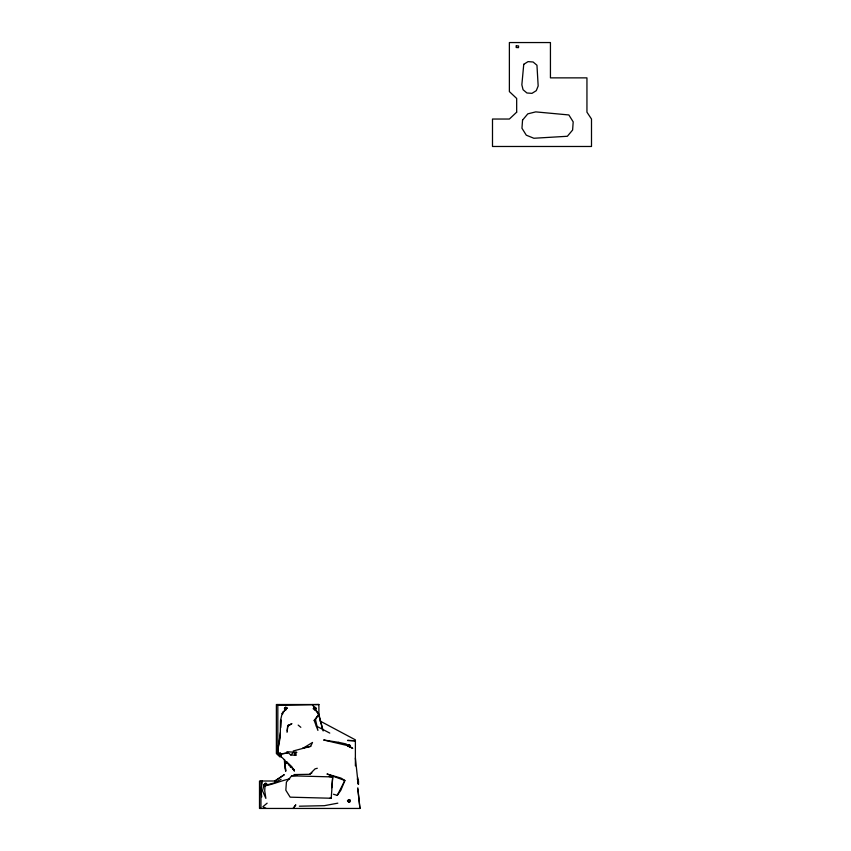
<?xml version="1.0" encoding="UTF-8"?>
<svg xmlns="http://www.w3.org/2000/svg" width="851" height="851" viewBox="0 0 851 851"><rect width="100%" height="100%" fill="white"/><g stroke="black" fill="none" stroke-linecap="round" stroke-linejoin="round"><path stroke-width="1.28" d="M277.83 749.88L277.83 746.614M295.148 752.497L296.85 752.412L286.936 751.71L290.808 754.965L295.85 755.316L295.957 752.348M329.528 798.355L331.22 798.249L332.73 776.92L329.305 776.601M289.67 778.899C281.245 780.675 273.437 784.26 264.98 785.835L264.735 790.887L265.874 798.376L262.48 790.792L263.831 785.696L274.075 783.016L281.064 779.346M280.405 732.53L277.83 750.071L278.192 753.837L277.83 750.071L280.266 736.966L280.5 720.574L282.149 713.468L286.659 708.255L282.149 713.468M280.756 727.552L281.287 720.095M287.053 732.296L287.106 731.711M331.699 787.696L332.73 776.92L291.659 775.825L286.404 782.08L285.83 790.228L290.159 797.164L331.22 798.249M285.617 762.528L285.117 763.081L286.447 763.049L285.638 762.719L286.659 761.985L290.691 765.9L290.882 767.07L286.659 761.985L284.872 763.326L285.585 769.198M285.213 762.56L285.436 765.528M287.861 725.829L287.17 731.115L287.617 726.286L291.904 723.605L287.861 725.829L288.372 724.914M285.649 763.028C284.021 764.336 285.053 768.262 285.702 770.208M260.949 790.579L262.395 781.005M284.723 707.798L286.276 709.564L285.415 707.351L287.117 708.234L286.319 707.372L284.596 708.138L285.596 710.064M282.585 714.095L283.192 711.723M265.331 786.058L264.14 784.633L264.501 783.984L266.086 783.377L266.916 784.494M314.274 707.458L315.232 707.372L316.072 708.511L315.2 707.372L314.274 707.458L313.381 708.883M348.506 744.955L349.474 744.87L350.293 745.997L349.463 744.87L347.506 746.125M348.506 799.685L349.474 799.6L350.293 800.727L349.463 799.6L347.506 800.855L350.006 801.887L348.708 802.291L347.516 800.865M349.187 801.727L349.41 801.099M302.711 748.444L310.679 746.37L312.519 742.455L302.711 748.444L293.212 750.997M337.251 795.398L344.868 780.495L340.9 778.059L326.965 773.995L344.868 780.495L340.804 790.313L337.251 795.398L333.475 794.238M348.708 802.291L349.793 800.504M284.5 708.883L285.468 707.319M264.236 784.877L265.204 783.324M313.891 708.053L314.349 707.319M348.133 745.55L348.58 744.816M347.612 801.11L348.58 799.546M315.487 719.51L318.838 714.202L314.189 720.425L317.912 730.413L315.487 719.51L314.189 720.425M293.34 808.45L295.808 804.823L293.042 808.45M315.04 709.532L315.998 708.234L313.274 708.617L315.774 709.649L314.476 710.064M349.282 747.029L350.229 745.731L348.421 745.997M349.282 801.759L350.229 800.461L347.506 800.855M293.946 774.57L309.69 774.304L315.03 768.889L317.295 768.272M290.808 754.965L293.797 752.188L295.85 755.316L294.435 754.252M284.872 763.326L285.83 763.124M267.129 803.184L262.863 806.737L266.129 808.45M278.596 754.294L287.553 752.975L278.671 754.358L277.83 753.433L277.83 704.522L278.086 705.362L279.213 704.522M284.117 774.835L275.075 781.005L259.502 781.005L259.502 808.45L359.952 808.45L357.814 789.1M274.724 781.005L284.085 774.835M309.69 774.304L311.892 772.91M285.638 762.719L286.191 762.422M303.052 747.891L310.679 746.37M286.234 762.9L286.883 762.773M337.826 803.163L324.327 805.684L299.371 806.195M265.129 783.452L266.055 783.367L266.416 784.271M291.659 775.825L296.776 775.389M290.319 767.006L291.723 766.921L293.138 769.474L292.627 768.049L288.276 763.804M278.086 705.362L318.891 704.522L318.891 715.468L322.689 729.584M318.891 704.522L276.384 704.522L276.384 753.56L280.032 756.996M347.58 740.561L355.388 740.817L347.74 740.285M263.831 785.696L264.98 785.835M288.936 764.794L289.765 764.985M284.596 708.138L286.298 708.872L287.117 708.234L285.393 707.458M284.394 708.617L286.276 709.564M290.574 766.325L291.723 766.921M316.264 726.031L329.773 733.094M320.029 721.01L355.388 739.849L355.388 765.9M287.936 763.496L286.659 761.985M298.169 725.095L300.829 727.328M279.436 755.071L285.128 760.422L285.128 765.219M277.83 753.433L278.671 754.358M314.934 709.489L318.891 714.457L323.157 730.956M290.691 765.9L291.425 766.921M312.264 704.522L318.891 714.457M357.197 779.048L358.505 781.005L358.505 784.441M285.117 763.081L285.532 763.953L285.276 763.187M289.053 764.304L289.393 765.06M279.681 753.039L281.075 756.624L280.096 752.986M280.979 756.528L280.192 754.103L280.862 756.422M280.298 753.167L281.351 756.879M285.425 769.964L285.745 771.283L285.415 768.198M260.949 790.494L261.757 796.908M355.388 758.028L358.175 784.058L357.707 777.633M357.803 787.813L359.952 808.45M284.362 759.709L284.787 766.102M260.949 781.005L260.949 808.45M522.546 120.108L521.961 128.256L526.29 135.192L533.864 138.256L567.362 136.277L572.617 130.022L573.191 121.874L568.862 114.949L535.726 111.885L527.801 113.853L522.546 120.108M523.748 64.314L521.854 84.823L523.067 89.738L526.939 92.993L531.992 93.344L536.279 90.663L538.172 85.983L536.96 65.24L533.088 61.995L528.035 61.634L523.748 64.314M516.28 45.826L516.174 47.507L518.493 47.645L518.599 45.965L516.28 45.826M266.852 784.228L265.895 785.526L264.129 784.622L266.852 784.228M516.674 112.172L509.377 119.034L492.495 119.034L492.495 146.478L591.498 146.478L591.498 119.034L586.945 112.172L586.945 77.867L550.437 77.867L550.437 42.55L509.377 42.55L509.377 91.589L516.674 98.45L516.674 112.172M338.687 742.359L323.635 739.987L347.634 745.614L352.75 748.444L345.91 743.912L338.687 742.359M293.712 769.293L292.393 768.698L293.733 769.378L294.297 770.9L293.733 769.378"/></g></svg>
